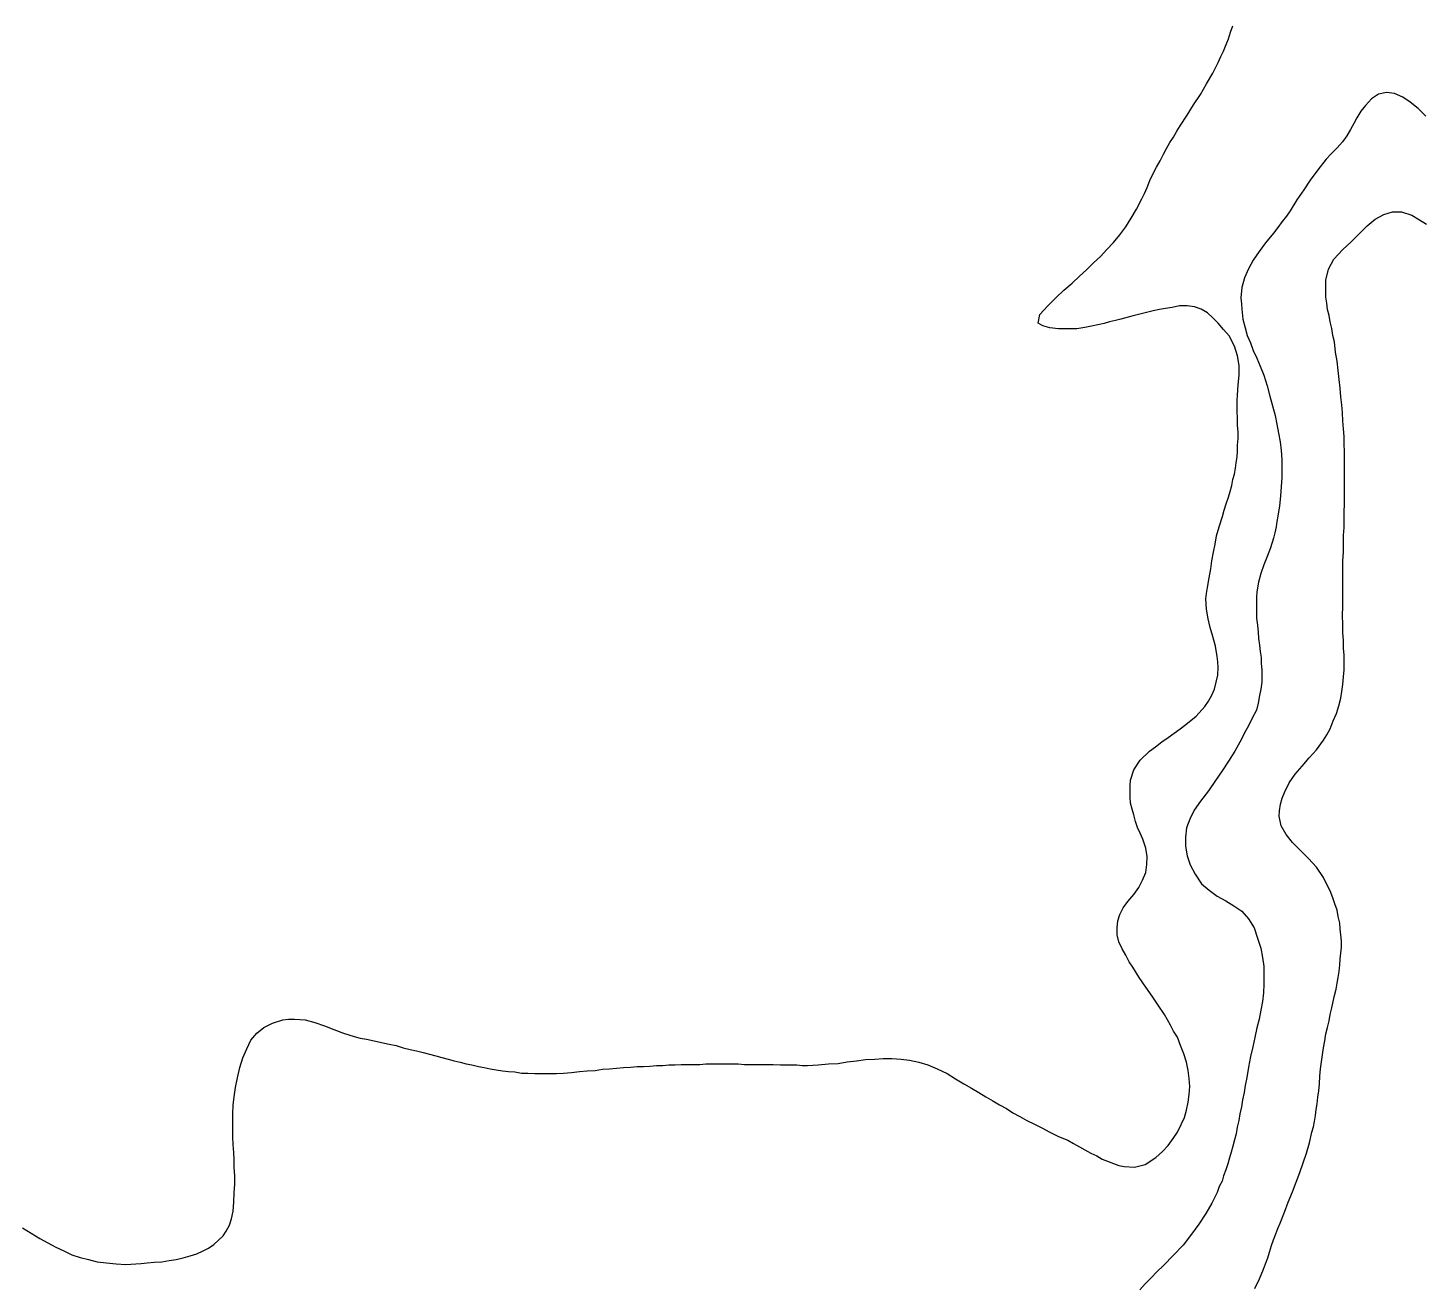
# Model space of a CAD drawing. Header units: inches. Extents: x 401374 to 405300, y 6332180 to 6336621.
# Drawn here: x 403219.2 to 403478.2, y 6335604.9 to 6335839.3 of the extents above; entities that cross this region are included whole.
import ezdxf

# ---------------------------------------------------------------- set-up
doc = ezdxf.new("R2010")
doc.units = ezdxf.units.IN
doc.header["$MEASUREMENT"] = 0

msp = doc.modelspace()

# ---------------------------------------------------------------- linework, layer by layer
for points in [[(403218.2, 6335616.1), (403219.8, 6335615.1), (403221.4, 6335614.1), (403222.9, 6335613.3), (403224.4, 6335612.5), (403225.9, 6335611.8), (403227.4, 6335611.1), (403228.9, 6335610.6), (403230.5, 6335610.2), (403232.1, 6335609.8), (403233.8, 6335609.6), (403235.6, 6335609.4), (403237.4, 6335609.3), (403239.3, 6335609.4), (403240.3, 6335609.5), (403241.4, 6335609.6), (403242.7, 6335609.7), (403244.1, 6335609.8), (403245.5, 6335610), (403246.8, 6335610.2), (403248.1, 6335610.5), (403249.4, 6335610.9), (403250.6, 6335611.3), (403251.8, 6335611.8), (403252.8, 6335612.3), (403253.8, 6335613), (403255.5, 6335614.6), (403256.1, 6335615.5), (403256.7, 6335616.6), (403257.1, 6335617.8), (403257.4, 6335619.2), (403257.5, 6335620.9), (403257.6, 6335622.6), (403257.7, 6335624.2), (403257.7, 6335625.8), (403257.6, 6335627.3), (403257.6, 6335628.7), (403257.5, 6335630.1), (403257.4, 6335631.6), (403257.3, 6335633), (403257.3, 6335634.4), (403257.3, 6335635.8), (403257.3, 6335637.3), (403257.4, 6335638.9), (403257.6, 6335640.5), (403257.8, 6335642.2), (403258.2, 6335644), (403258.6, 6335645.9), (403259.2, 6335647.7), (403259.9, 6335649.4), (403260.7, 6335651), (403261.8, 6335652.3), (403263.1, 6335653.4), (403264.7, 6335654.2), (403266.6, 6335654.8), (403267.7, 6335654.9), (403268.8, 6335654.9), (403270.8, 6335654.8), (403272.6, 6335654.3), (403274.4, 6335653.7), (403276.1, 6335653), (403277.9, 6335652.3), (403279.9, 6335651.7), (403281, 6335651.4), (403282.2, 6335651.2), (403283.6, 6335650.9), (403285, 6335650.6), (403286.4, 6335650.3), (403287.7, 6335650), (403289, 6335649.6), (403290.3, 6335649.3), (403291.5, 6335649), (403292.7, 6335648.7), (403293.9, 6335648.4), (403295.1, 6335648.1), (403296.2, 6335647.8), (403297.4, 6335647.5), (403298.5, 6335647.2), (403299.6, 6335646.9), (403300.7, 6335646.6), (403301.8, 6335646.4), (403303, 6335646.1), (403304.1, 6335645.9), (403305.2, 6335645.7), (403306.3, 6335645.5), (403307.5, 6335645.3), (403308.6, 6335645.2), (403309.8, 6335645.1), (403311, 6335644.9), (403312.2, 6335644.9), (403313.5, 6335644.8), (403314.8, 6335644.8), (403316.1, 6335644.8), (403317.5, 6335644.8), (403318.8, 6335644.9), (403320.3, 6335645), (403321.8, 6335645.2), (403323.2, 6335645.3), (403324.7, 6335645.4), (403326.1, 6335645.6), (403327.4, 6335645.7), (403328.7, 6335645.8), (403330, 6335645.9), (403331.3, 6335646), (403332.5, 6335646.1), (403333.7, 6335646.1), (403334.9, 6335646.2), (403336.1, 6335646.3), (403337.3, 6335646.3), (403338.4, 6335646.4), (403339.6, 6335646.4), (403340.7, 6335646.5), (403341.9, 6335646.5), (403343, 6335646.5), (403344.2, 6335646.5), (403345.3, 6335646.6), (403346.5, 6335646.6), (403347.6, 6335646.6), (403348.8, 6335646.6), (403350, 6335646.6), (403351.3, 6335646.6), (403352.5, 6335646.5), (403353.8, 6335646.5), (403355.1, 6335646.5), (403356.4, 6335646.5), (403357.8, 6335646.5), (403359.2, 6335646.4), (403360.7, 6335646.4), (403362.2, 6335646.4), (403363.2, 6335646.3), (403364.2, 6335646.3), (403366.2, 6335646.4), (403368.1, 6335646.6), (403369.9, 6335646.7), (403371.6, 6335647), (403373.3, 6335647.2), (403375, 6335647.4), (403376.7, 6335647.5), (403378.3, 6335647.6), (403379.9, 6335647.6), (403381.6, 6335647.5), (403383.2, 6335647.3), (403384.9, 6335646.9), (403386.6, 6335646.4), (403388.3, 6335645.7), (403390.2, 6335644.8), (403391.7, 6335643.8), (403393.3, 6335642.9), (403394.7, 6335642.1), (403396.1, 6335641.3), (403397.4, 6335640.5), (403398.7, 6335639.7), (403399.9, 6335639), (403401.2, 6335638.3), (403402.4, 6335637.5), (403403.7, 6335636.8), (403405, 6335636.1), (403406.4, 6335635.4), (403407.8, 6335634.7), (403409.3, 6335633.9), (403410.9, 6335633.1), (403412.6, 6335632.4), (403413.7, 6335631.8), (403414.8, 6335631.2), (403415.8, 6335630.6), (403416.9, 6335630), (403418, 6335629.5), (403419, 6335628.9), (403420, 6335628.5), (403421.1, 6335628.1), (403422.1, 6335627.7), (403423.1, 6335627.5), (403425, 6335627.4), (403427, 6335627.9), (403429, 6335629.2), (403430.2, 6335630.3), (403431.3, 6335631.4), (403432.2, 6335632.7), (403433, 6335633.9), (403433.7, 6335635.3), (403434.3, 6335636.6), (403434.7, 6335638), (403435, 6335639.5), (403435.2, 6335640.9), (403435.3, 6335642.4), (403435.2, 6335643.9), (403435, 6335645.4), (403434.7, 6335646.9), (403434.2, 6335648.5), (403433.6, 6335650), (403433, 6335651.6), (403432.3, 6335652.7), (403431.7, 6335653.8), (403430.6, 6335655.8), (403429.4, 6335657.5), (403428.3, 6335659.2), (403427.1, 6335660.9), (403425.9, 6335662.7), (403424.7, 6335664.6), (403424, 6335665.6), (403423.4, 6335666.8), (403422.7, 6335668), (403422.1, 6335669.3), (403421.8, 6335670.6), (403421.8, 6335671.9), (403421.9, 6335673.2), (403422.3, 6335674.4), (403422.9, 6335675.6), (403423.8, 6335676.8), (403424.9, 6335678.1), (403425.8, 6335679.4), (403426.5, 6335680.8), (403427.1, 6335682.2), (403427.3, 6335683.7), (403427.4, 6335685.2), (403427.1, 6335686.7), (403426.6, 6335688.4), (403426.1, 6335689.5), (403425.6, 6335690.6), (403425.2, 6335691.7), (403424.9, 6335692.9), (403424.6, 6335694), (403424.3, 6335695.1), (403424.2, 6335696.2), (403424.2, 6335697.3), (403424.2, 6335698.4), (403424.3, 6335699.4), (403424.9, 6335701.3), (403426.1, 6335703.1), (403427.8, 6335704.8), (403428.9, 6335705.6), (403430.1, 6335706.5), (403431.3, 6335707.3), (403432.4, 6335708.1), (403433.5, 6335708.9), (403434.6, 6335709.7), (403436.5, 6335711.3), (403438.1, 6335713.1), (403438.8, 6335714.1), (403439.4, 6335715.2), (403439.9, 6335716.3), (403440.2, 6335717.6), (403440.5, 6335718.9), (403440.6, 6335720.4), (403440.5, 6335721.4), (403440.4, 6335722.4), (403440.1, 6335724.3), (403439.6, 6335726.1), (403439.1, 6335727.8), (403438.7, 6335729.4), (403438.4, 6335731.2), (403438.3, 6335733.1), (403438.4, 6335734.1), (403438.6, 6335735.2), (403438.9, 6335737), (403439.2, 6335738.7), (403439.4, 6335740.2), (403439.7, 6335741.8), (403440, 6335743.3), (403440.3, 6335744.8), (403440.8, 6335746.5), (403441.4, 6335748.4), (403441.7, 6335749.6), (403442.1, 6335750.8), (403442.5, 6335752), (403442.8, 6335753.1), (403443.1, 6335754.2), (403443.3, 6335755.3), (403443.6, 6335756.3), (403443.8, 6335757.4), (403443.9, 6335758.4), (403444.1, 6335759.5), (403444.2, 6335760.6), (403444.2, 6335761.7), (403444.3, 6335762.9), (403444.3, 6335764.1), (403444.2, 6335765.4), (403444.2, 6335766.8), (403444.1, 6335767.9), (403444.1, 6335768.9), (403444.1, 6335770), (403444.2, 6335771), (403444.3, 6335772.9), (403444.5, 6335774.7), (403444.5, 6335776.5), (403444.2, 6335778.3), (403443.6, 6335780.1), (403442.6, 6335782), (403441.6, 6335783.2), (403440.6, 6335784.4), (403439.6, 6335785.4), (403438.6, 6335786.3), (403437.4, 6335787), (403436.2, 6335787.4), (403434.8, 6335787.6), (403433.4, 6335787.6), (403432, 6335787.3), (403430.8, 6335787.1), (403429.7, 6335786.9), (403428.5, 6335786.7), (403427.5, 6335786.4), (403426.5, 6335786.2), (403424.5, 6335785.7), (403422.5, 6335785.1), (403421.5, 6335784.9), (403420.4, 6335784.6), (403419.4, 6335784.3), (403418.2, 6335784.1), (403417, 6335783.8), (403415.8, 6335783.6), (403414.3, 6335783.3), (403412.6, 6335783.3), (403410.9, 6335783.3), (403409.3, 6335783.5), (403408, 6335783.9), (403407.1, 6335784.4), (403407.4, 6335786), (403408.9, 6335787.6), (403410.4, 6335789.1), (403411.9, 6335790.5), (403413.4, 6335791.8), (403414.8, 6335793.1), (403416.1, 6335794.3), (403417.4, 6335795.6), (403418.7, 6335796.8), (403419.9, 6335798.1), (403421.1, 6335799.4), (403422.3, 6335800.8), (403423.4, 6335802.3), (403424.4, 6335803.9), (403425.4, 6335805.6), (403426.4, 6335807.5), (403426.9, 6335808.5), (403427.4, 6335809.6), (403427.9, 6335810.9), (403428.5, 6335812.2), (403429.1, 6335813.4), (403429.8, 6335814.6), (403430.4, 6335815.8), (403431, 6335816.9), (403431.6, 6335818), (403432.3, 6335819), (403432.9, 6335820.1), (403433.5, 6335821.1), (403434.8, 6335823.1), (403436, 6335825), (403437.3, 6335826.9), (403438.4, 6335828.9), (403439.6, 6335830.9), (403440.1, 6335831.9), (403440.6, 6335832.9), (403441.1, 6335834), (403441.6, 6335835), (403442.1, 6335836.2), (403442.5, 6335837.3), (403442.9, 6335838.5), (403443.3, 6335839.7)], [(403479.2, 6335822.9), (403477.8, 6335824.3), (403476.3, 6335825.5), (403474.9, 6335826.4), (403473.4, 6335827.1), (403471.9, 6335827.3), (403470.4, 6335827), (403469.1, 6335826.1), (403468, 6335824.9), (403467.1, 6335823.8), (403466.4, 6335822.6), (403465.8, 6335821.5), (403465.2, 6335820.4), (403464.5, 6335819.2), (403463.7, 6335818.1), (403462.7, 6335817), (403461.6, 6335815.9), (403460.7, 6335814.9), (403459.1, 6335812.9), (403457.7, 6335811), (403456.5, 6335809.2), (403455.2, 6335807.3), (403454, 6335805.3), (403453.3, 6335804.3), (403452.5, 6335803.3), (403451.7, 6335802.2), (403450.9, 6335801.1), (403449.4, 6335799.3), (403448.2, 6335797.7), (403447.1, 6335796.1), (403446.2, 6335794.5), (403445.5, 6335792.8), (403445, 6335791), (403444.8, 6335789.1), (403444.9, 6335788), (403445, 6335787), (403445.2, 6335785.1), (403445.6, 6335783.5), (403446, 6335782.1), (403446.6, 6335780.7), (403447.1, 6335779.3), (403447.8, 6335777.9), (403448.4, 6335776.4), (403449.1, 6335774.7), (403449.7, 6335772.7), (403450.2, 6335770.8), (403450.7, 6335769), (403451.2, 6335767.2), (403451.5, 6335765.6), (403451.8, 6335763.9), (403452.1, 6335762.3), (403452.3, 6335760.7), (403452.4, 6335759), (403452.4, 6335757.4), (403452.4, 6335755.7), (403452.3, 6335754), (403452.2, 6335752.2), (403452, 6335750.4), (403451.7, 6335748.5), (403451.5, 6335747.5), (403451.4, 6335746.5), (403451.1, 6335745.4), (403450.9, 6335744.4), (403450.3, 6335742.6), (403449.7, 6335741), (403449.1, 6335739.4), (403448.5, 6335737.8), (403448.1, 6335736.2), (403447.8, 6335734.4), (403447.7, 6335733.4), (403447.7, 6335732.4), (403447.7, 6335730.9), (403447.7, 6335729.5), (403447.9, 6335728.2), (403448, 6335726.9), (403448.1, 6335725.7), (403448.3, 6335724.5), (403448.4, 6335723.3), (403448.6, 6335722.2), (403448.6, 6335721.1), (403448.7, 6335719.9), (403448.7, 6335718.7), (403448.7, 6335717.6), (403448.5, 6335716.3), (403448.3, 6335715.1), (403448, 6335713.7), (403447.7, 6335712.4)], [(403447.4, 6335604.8), (403448.3, 6335606.6), (403449, 6335608.4), (403449.4, 6335609.4), (403449.8, 6335610.5), (403450.1, 6335611.6), (403450.5, 6335612.8), (403450.9, 6335613.9), (403451.3, 6335615), (403451.7, 6335616), (403452.1, 6335617), (403452.9, 6335619), (403453.6, 6335620.9), (403454.4, 6335622.8), (403455.1, 6335624.6), (403455.8, 6335626.4), (403456.4, 6335628.2), (403457, 6335630), (403457.6, 6335631.9), (403458, 6335633.9), (403458.3, 6335634.9), (403458.5, 6335635.9), (403458.7, 6335637), (403458.8, 6335638.1), (403459, 6335639.2), (403459.1, 6335640.4), (403459.3, 6335641.6), (403459.4, 6335642.9), (403459.5, 6335644.3), (403459.6, 6335645.7), (403459.8, 6335647), (403460, 6335648.3), (403460.2, 6335649.6), (403460.4, 6335650.9), (403460.6, 6335652.2), (403460.9, 6335653.4), (403461.2, 6335654.6), (403461.4, 6335655.8), (403461.7, 6335657), (403462, 6335658.2), (403462.2, 6335659.3), (403462.5, 6335660.5), (403462.7, 6335661.6), (403462.9, 6335662.7), (403463.1, 6335663.8), (403463.2, 6335665), (403463.3, 6335666.1), (403463.4, 6335667.2), (403463.5, 6335668.3), (403463.5, 6335669.4), (403463.4, 6335670.6), (403463.3, 6335671.7), (403463.2, 6335672.8), (403462.9, 6335674), (403462.7, 6335675.2), (403462.3, 6335676.4), (403461.9, 6335677.5), (403461.4, 6335678.8), (403460.8, 6335680), (403460.2, 6335681.3), (403458.9, 6335683.2), (403457.4, 6335684.8), (403455.9, 6335686.3), (403454.4, 6335687.8), (403453.2, 6335689.3), (403452.3, 6335690.9), (403451.9, 6335692.7), (403452, 6335693.7), (403452.2, 6335694.9), (403452.5, 6335696), (403452.9, 6335697.1), (403453.8, 6335698.9), (403454.9, 6335700.5), (403456.2, 6335702), (403457.5, 6335703.5), (403458.9, 6335705), (403460.2, 6335706.8), (403460.8, 6335707.8), (403461.4, 6335708.9), (403462, 6335710.4), (403462.6, 6335711.8), (403463, 6335713.2), (403463.4, 6335714.6), (403463.6, 6335715.9), (403463.8, 6335717.2), (403463.9, 6335718.6), (403464, 6335719.9), (403464, 6335721.2), (403464, 6335722.6), (403463.9, 6335723.9), (403463.9, 6335725.4), (403463.8, 6335726.8), (403463.8, 6335728.4), (403463.7, 6335730), (403463.8, 6335731.7), (403463.8, 6335733.5), (403463.8, 6335735.2), (403463.8, 6335736.9), (403463.8, 6335738.6), (403463.8, 6335740.2), (403463.9, 6335741.8), (403463.9, 6335743.3), (403463.9, 6335744.9), (403464, 6335746.4), (403464, 6335747.8), (403464, 6335749.3), (403464.1, 6335750.7), (403464.1, 6335752.1), (403464.1, 6335753.5), (403464.1, 6335754.9), (403464.1, 6335756.3), (403464.1, 6335757.7), (403464.1, 6335759.1), (403464.1, 6335760.5), (403464, 6335761.9), (403464, 6335763.3), (403463.9, 6335764.7), (403463.8, 6335766.2), (403463.7, 6335767.7), (403463.6, 6335769.2), (403463.4, 6335770.7), (403463.3, 6335772.3), (403463.1, 6335773.9), (403462.9, 6335775.6), (403462.7, 6335777.3), (403462.4, 6335779), (403462.2, 6335780.9), (403461.9, 6335782.1), (403461.7, 6335783.4), (403461.4, 6335784.6), (403461.2, 6335785.8), (403460.9, 6335786.9), (403460.8, 6335788.1), (403460.6, 6335789.2), (403460.6, 6335790.3), (403460.6, 6335791.3), (403460.6, 6335792.4), (403461.1, 6335794.4), (403462.1, 6335796.3), (403463.8, 6335798.1), (403465.3, 6335799.5), (403466.8, 6335801), (403468.3, 6335802.5), (403469.8, 6335803.7), (403471.4, 6335804.6), (403473, 6335805.1), (403474.7, 6335805.1), (403476.6, 6335804.5), (403478, 6335803.6), (403479.3, 6335802.8)], [(403447.7, 6335712.4), (403446.9, 6335710.9), (403446.2, 6335709.5), (403445.5, 6335708.2), (403444.9, 6335707), (403444.3, 6335705.9), (403443.7, 6335704.8), (403442.5, 6335702.9), (403441.3, 6335701.1), (403440.1, 6335699.3), (403438.8, 6335697.4), (403437.3, 6335695.5), (403436.1, 6335693.8), (403435.3, 6335692.1), (403434.7, 6335690.5), (403434.5, 6335688.8), (403434.5, 6335687.1), (403434.8, 6335685.3), (403435.4, 6335683.6), (403436.3, 6335681.9), (403437.5, 6335680.1), (403438.9, 6335678.9), (403440.4, 6335677.8), (403442, 6335676.9), (403443.5, 6335676), (403445, 6335675), (403446.2, 6335673.6), (403447.3, 6335671.9), (403447.9, 6335670), (403448.5, 6335668.1), (403448.8, 6335666.4), (403449.1, 6335664.7), (403449.1, 6335663), (403449.1, 6335661.4), (403449, 6335659.8), (403448.8, 6335658.2), (403448.5, 6335656.6), (403448.2, 6335654.9), (403447.8, 6335653.3), (403447.4, 6335651.5), (403447, 6335649.8), (403446.6, 6335648), (403446.2, 6335646), (403445.9, 6335644.1), (403445.6, 6335642.6), (403445.4, 6335641.3), (403445.1, 6335639.9), (403444.9, 6335638.6), (403444.6, 6335637.3), (403444.4, 6335636.1), (403444.1, 6335634.8), (403443.9, 6335633.6), (403443.6, 6335632.5), (403443.3, 6335631.3), (403443, 6335630.2), (403442.7, 6335629.1), (403442.4, 6335628), (403442, 6335626.9), (403441.6, 6335625.8), (403441.3, 6335624.8), (403440.8, 6335623.8), (403440.4, 6335622.7), (403439.9, 6335621.7), (403439.4, 6335620.7), (403438.3, 6335618.8), (403437, 6335616.8), (403435.6, 6335614.9), (403434.1, 6335612.9), (403432.3, 6335611), (403430.4, 6335609.1), (403429.2, 6335607.9), (403428.1, 6335606.8), (403427, 6335605.7), (403426, 6335604.6)]]:
    msp.add_lwpolyline(points)

doc.saveas('drawing.dxf')
